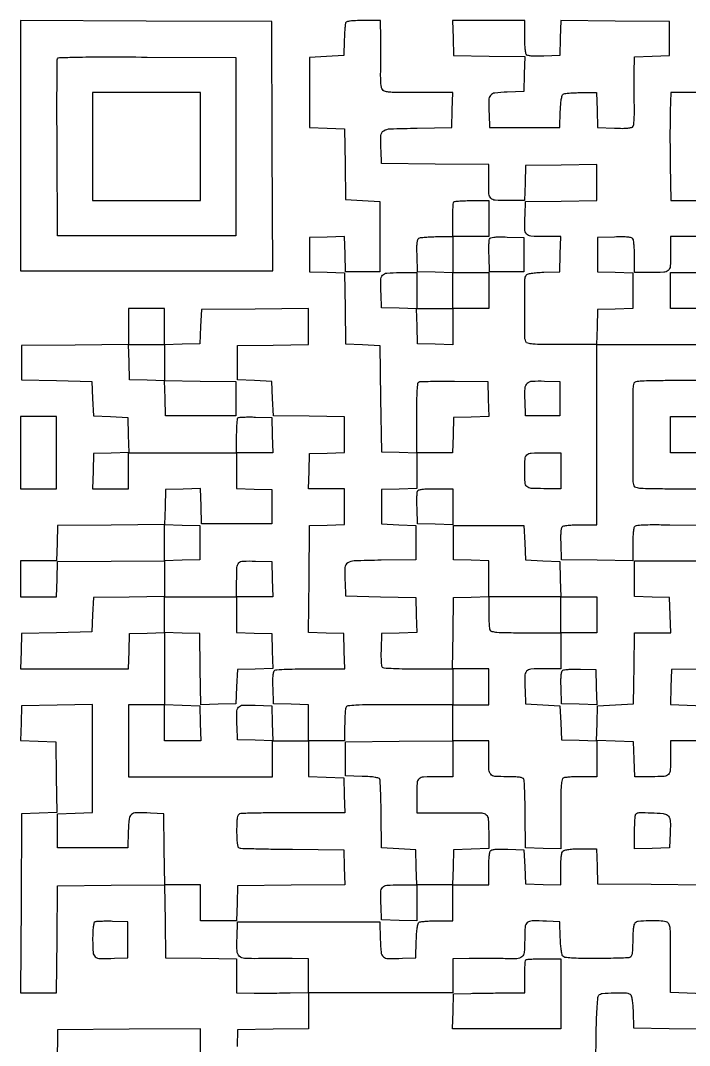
# Model space of a CAD drawing. Extents: x 156 to 936, y 95 to 969.
# Drawn here: x 156 to 509, y 428 to 969 of the extents above; entities that cross this region are included whole.
import ezdxf

# ---------------------------------------------------------------- set-up
doc = ezdxf.new("R2010")
doc.units = 0

msp = doc.modelspace()

# ---------------------------------------------------------------- linework, layer by layer
for points in [[(517, 855), (508, 855), (499, 855), (499, 846.106989, -0.014768), (498.800362, 839.349521, -0.195511), (497.747254, 837.14255, -0.175208), (495.400012, 836.170753, -0.01141), (487.918213, 836), (480, 836), (479.984687, 844.25, 0.009158), (479.919039, 847.503986, 0.01219), (479.733216, 850.455895, 0.009524), (479.473134, 852.89348, 0.110447), (479.150117, 853.791346, 0.190691), (478.324421, 854.391596, 0.03736), (476.481964, 854.721257, 0.025891), (473.674656, 854.863419, 0.007874), (469.41543, 854.791346), (460.5, 854.5), (460.5, 845.5), (460.5, 836.5), (469.75, 836.212474), (479, 835.924948), (479, 826.5), (479, 817.075052), (469.75, 816.787526), (460.5, 816.5), (460.212474, 807.25), (459.924948, 798), (441.569463, 798, -0.002478), (431.261417, 798.051095, -0.01833), (426.353605, 798.279811, -0.036362), (423.606062, 798.711703, -0.248902), (422.606989, 799.581787, -0.090959), (422.017559, 802.731653, -0.002246), (422.031149, 817.474488, -0.001585), (422.160685, 832.565073, -0.139499), (422.797157, 834.706033, -0.192561), (423.533237, 835.236162, -0.02067), (425.63313, 835.666992, -0.020911), (428.460658, 836.005667, -0.010674), (432.031844, 836.206033), (440.5, 836.5), (440.787526, 845.75), (441.075052, 855), (432.056578, 855, -0.016678), (425.275018, 855.226268, -0.201759), (422.993289, 856.370644, -0.177188), (422.058373, 858.877164, -0.012342), (422.199088, 866.520917), (422.5, 873.5), (441.25, 873.772065), (460, 874.044131), (460, 883.544131), (460, 893.044131), (441.25, 892.772065), (422.5, 892.5), (422.212474, 883.25), (421.924948, 874), (413.069463, 874, -0.014874), (406.342478, 874.200156, -0.1957), (404.140255, 875.253126, -0.174903), (403.170537, 877.599063, -0.011418), (403, 885.066214), (403, 892.968853), (374.75, 893.234427), (346.5, 893.5), (346.199088, 900.479083, -0.019946), (346.173802, 908.37304, -0.250509), (347.626248, 910.865677, -0.130715), (351.032463, 911.890775, -0.004357), (365.263403, 912.227493), (383.5, 912.5), (383.787526, 921.75), (384.075052, 931), (374.787526, 931.068271, 0.001674), (370.626715, 931.084923, 0.001065), (365.783924, 931.077767, 0.00107), (361.032846, 931.050455, 0.001988), (357.179025, 931.00473, -0.010876), (353.542217, 931.026228, -0.02104), (350.641001, 931.228873, -0.023754), (348.464649, 931.578544, -0.122081), (347.372558, 932.105767, -0.138472), (346.659706, 933.141331, -0.047456), (346.235425, 934.930449, -0.029675), (346.020369, 937.658416, -0.008404), (346.009586, 941.919308, 0.001788), (346.05188, 945.871266, 0.00099), (346.076713, 950.696609, 0.000987), (346.082547, 955.585498, 0.00159), (346.066053, 959.75), (346, 969), (336.968615, 969, 0.008016), (332.790152, 968.933009, 0.024764), (329.976619, 968.702973, 0.032567), (328.124042, 968.334747, 0.245965), (327.488341, 967.75, 0.062379), (327.299299, 966.905307, 0.004511), (327.092081, 964.517187, 0.006263), (326.905777, 961.655284, 0.004694), (326.769726, 958.5), (326.5, 950.5), (317.5, 950), (308.5, 949.5), (308.5, 931), (308.5, 912.5), (317.728072, 912.212764), (326.956143, 911.925529), (327.228072, 893.212764), (327.5, 874.5), (336.5, 874), (345.5, 873.5), (345.5, 855), (345.5, 836.5), (336.5, 836.5), (327.5, 836.5), (327.211984, 845.787023), (326.923969, 855.074046), (317.711984, 854.787023), (308.5, 854.5), (308.5, 845.5), (308.5, 836.5), (317.728072, 836.212764), (326.956143, 835.925529), (327.228072, 817.212764), (327.5, 798.5), (336.5, 798), (345.5, 797.5), (346, 769.5), (346.5, 741.5), (355.75, 741.212474), (365, 740.924948), (365, 731.5), (365, 722.075052), (355.75, 721.787526), (346.5, 721.5), (346.5, 712.5), (346.5, 703.5), (355.5, 703), (364.5, 702.5), (364.5, 693.5), (364.5, 684.5), (346.263403, 684.227493, 0.004357), (332.032463, 683.890775, 0.130715), (328.626248, 682.865677, 0.250509), (327.173802, 680.37304, 0.019946), (327.199088, 672.479083), (327.5, 665.5), (346, 665), (364.5, 664.5), (364.787023, 655.288016), (365.074046, 646.076031), (355.787023, 645.788016), (346.5, 645.5), (346.207021, 637.092979, 0.010088), (346.158858, 633.808079, 0.01444), (346.259027, 630.896598, 0.010242), (346.459423, 628.509518, 0.171955), (346.795482, 627.804518, 0.18408), (347.587667, 627.449501, 0.002744), (352.752952, 627.182, 0.007029), (358.81382, 626.986792, 0.004535), (365.838462, 626.923077), (384, 626.923077), (384, 617.461538), (384, 608), (356.106989, 608, 0.001482), (340.102837, 607.952559, 0.01238), (332.864913, 607.730382, 0.020733), (328.7558, 607.33094, 0.273), (327.606989, 606.418213, 0.06844), (327.368926, 605.400281, 0.007317), (327.178303, 602.9751, 0.008902), (327.044385, 600.066073, 0.00705), (327, 596.918213), (327, 589), (317.5, 589), (308, 589), (308, 598.462474), (308, 607.924948), (298.75, 608.212474), (289.5, 608.5), (289.206902, 616.914347, -0.008519), (289.135766, 620.914541, -0.027159), (289.278749, 623.5815, -0.039341), (289.610638, 625.340297, -0.187221), (290.206902, 626.149034, -0.128096), (291.23324, 626.478393, -0.002988), (296.345238, 626.732898, -0.006432), (302.377494, 626.91938, -0.004295), (309.287526, 626.984687), (327.075052, 627), (326.787526, 636.25), (326.5, 645.5), (317.234491, 645.787731), (307.968982, 646.075462), (308.234491, 674.287731), (308.5, 702.5), (317.75, 702.787526), (327, 703.075052), (327, 712.537526), (327, 722), (317.462474, 722), (307.924948, 722), (308.212474, 731.25), (308.5, 740.5), (317.75, 740.787526), (327, 741.075052), (327, 750.515461), (327, 759.955869), (308.25, 760.227935), (289.5, 760.5), (289, 769.5), (288.5, 778.5), (279.5, 779), (270.5, 779.5), (270.5, 788.5), (270.5, 797.5), (289.25, 797.772065), (308, 798.044131), (308, 807.537639), (308, 817.031147), (279.75, 816.765573), (251.5, 816.5), (251, 807.5), (250.5, 798.5), (241.25, 798.212474), (232, 797.924948), (232, 807.462474), (232, 817), (222.5, 817), (213, 817), (213, 807.515573), (213, 798.031147), (184.75, 797.765573), (156.5, 797.5), (156.5, 788.5), (156.5, 779.5), (175, 779), (193.5, 778.5), (194, 769.5), (194.5, 760.5), (203.5, 760), (212.5, 759.5), (212.787023, 750.288016), (213.074046, 741.076031), (203.787023, 740.788016), (194.5, 740.5), (194.212474, 731.25), (193.924948, 722), (203.462474, 722), (213, 722), (213, 731.5), (213, 741), (241.5, 741), (270, 741), (270, 731.537526), (270, 722.075052), (279.25, 721.787526), (288.5, 721.5), (288.5, 712.5), (288.5, 703.5), (270, 703.5), (251.5, 703.5), (251.211984, 712.787023), (250.923969, 722.074046), (241.711984, 721.787023), (232.5, 721.5), (232.212679, 712.26551), (231.925359, 703.03102), (203.712679, 702.76551), (175.5, 702.5), (175.212474, 693.25), (174.924948, 684), (165.462474, 684), (156, 684), (156, 674.5), (156, 665), (165.462474, 665), (174.924948, 665), (175.212474, 674.25), (175.5, 683.5), (203.75, 683.731795), (232, 683.96359), (232, 674.50386), (232, 665.044131), (213.25, 664.772065), (194.5, 664.5), (194, 655.5), (193.5, 646.5), (175, 646), (156.5, 645.5), (156.212474, 636.25), (155.924948, 627), (164.712474, 626.970762, -0.00001), (168.82863, 626.956985, -0.000005), (174.003039, 626.939511, -0.000005), (179.339633, 626.921383, -0.000007), (184, 626.905435, 0.000747), (188.690326, 626.896325, 0.000483), (194.121789, 626.899137, 0.000485), (199.431149, 626.912164, 0.000917), (203.712474, 626.934673), (212.924948, 627), (213.212474, 636.25), (213.5, 645.5), (222.75, 645.787526), (232, 646.075052), (232, 627.037526), (232, 608), (222.5, 608), (213, 608), (213, 589), (213, 570), (251, 570), (289, 570), (289, 579.5), (289, 589), (298.5, 589), (308, 589), (308, 579.537526), (308, 570.075052), (317.25, 569.787526), (326.5, 569.5), (326.787526, 560.25), (327.075052, 551), (300.119313, 551, 0.002102), (289.673992, 550.956087, 0.003215), (280.617173, 550.821697, 0.001138), (272.814859, 550.637981, 0.085354), (271.581787, 550.393011, 0.188), (270.788328, 549.671317, 0.072045), (270.314954, 548.22948, 0.036059), (270.064292, 545.763435, 0.007303), (270, 541.361626, 0.008749), (270.068323, 537.457208, 0.026758), (270.302326, 534.819931, 0.036675), (270.680705, 533.089872, 0.233024), (271.274276, 532.448245, 0.084693), (272.285587, 532.245952, 0.000753), (280.098353, 532.035445, 0.002574), (289.092717, 531.852978, 0.001656), (299.524276, 531.72963), (326.5, 531.5), (326.787319, 522.265637), (327.074638, 513.031273), (298.787319, 512.765637), (270.5, 512.5), (270.212474, 503.25), (269.924948, 494), (260.462474, 494), (251, 494), (251, 503.5), (251, 513), (241.522065, 513), (232.044131, 513), (231.772065, 531.75), (231.5, 550.5), (224.520917, 550.800912, 0.012477), (216.988791, 550.937542, 0.170867), (214.45151, 550.02491, 0.198326), (213.237089, 547.777845, 0.017722), (212.788797, 541.240685), (212.5, 532.5), (194, 532.5), (175.5, 532.5), (175.5, 541.5), (175.5, 550.5), (184.75, 550.787526), (194, 551.075052), (194, 579.559591), (194, 608.044131), (175.25, 607.772065), (156.5, 607.5), (156.212977, 598.288016), (155.925954, 589.076031), (165.212977, 588.788016), (174.5, 588.5), (174.771926, 569.787816), (175.043852, 551.075632), (165.771926, 550.787816), (156.5, 550.5), (156.240208, 503.25), (155.980417, 456), (165.474635, 456), (174.968853, 456), (175.234427, 484.25), (175.5, 512.5), (203.728353, 512.765537), (231.956706, 513.031073), (232.228353, 493.765537), (232.5, 474.5), (251.25, 474.227935), (270, 473.955869), (270, 464.977935), (270, 456), (279.25, 455.881396, 0.00287), (283.495149, 455.851333, 0.001617), (288.646875, 455.861081, 0.001613), (293.846075, 455.904511, 0.002643), (298.25, 455.978791), (308, 456.19479), (308, 446.61946), (308, 437.044131), (289.25, 436.772065), (270.5, 436.5), (270.208654, 427.58457, 0.007957)], [(517, 931), (508.06862, 931), (499.13724, 931), (498.81862, 921.25, 0.006109), (498.716298, 916.247148, 0.001988), (498.684836, 908.85625, 0.001981), (498.715066, 900.643566, 0.00223), (498.810611, 892.75), (499.121221, 874), (537.060611, 874)], [(516.5, 702.5), (498.573721, 702.773792, 0.003244), (489.635503, 702.852313, 0.013907), (484.310485, 702.716418, 0.016205), (480.866523, 702.420432, 0.225497), (479.839034, 701.773792, 0.110981), (479.520159, 700.88494, 0.009328), (479.263597, 698.444257, 0.012042), (479.080159, 695.489118, 0.009015), (479.015313, 692.227935), (479, 683.955869), (460.25, 684.227935), (441.5, 684.5), (441.206902, 692.914347, -0.008519), (441.135766, 696.914541, -0.027159), (441.278749, 699.5815, -0.039341), (441.610638, 701.340297, -0.187221), (442.206902, 702.149034, -0.110402), (443.105717, 702.472467, -0.00954), (445.54359, 702.732898, -0.012203), (448.495888, 702.918959, -0.00917), (451.75, 702.984687), (460, 703), (460, 750.5), (460, 798), (488.5, 798), (517, 798)], [(517, 779), (498.606989, 779, 0.002858), (488.985311, 778.945011, 0.015454), (483.765259, 778.723882, 0.021765), (480.592262, 778.351697, 0.26712), (479.681101, 777.611347, 0.090849), (479.150711, 774.780392, 0.000656), (479.085575, 750.591915, 0.000652), (479.083733, 726.395025, 0.091549), (479.606544, 723.582946, 0.248922), (480.606803, 722.711894, 0.03637), (483.357424, 722.279772, 0.018312), (488.272673, 722.051051, 0.00247), (498.606989, 722), (517, 722)], [(516.5, 455.5), (507.75, 455.788933), (499, 456.077866), (499, 474.422302, 0.001655), (498.960015, 486.505807, 0.027902), (498.711119, 490.488886, 0.107529), (498.053755, 492.39295, 0.192915), (496.75, 493.369714, 0.05549), (492.996278, 493.940764, 0.018631), (487.444865, 493.956572, 0.012903), (481.976131, 493.626875, 0.176648), (480.2, 492.8, 0.144372), (479.690904, 491.865077, 0.021205), (479.323233, 489.716356, 0.02047), (479.078557, 486.882657, 0.0113), (479, 483.406989, -0.008189), (478.933339, 479.336999, -0.032758), (478.688976, 476.857771, -0.057107), (478.257313, 475.344259, -0.205957), (477.554729, 474.659375, -0.081482), (476.477535, 474.436749, -0.00226), (471.699457, 474.261415, -0.004588), (466.06252, 474.131839, -0.003127), (459.651417, 474.083422, -0.003917), (451.702182, 474.135384, -0.014188), (446.64928, 474.351498, -0.016037), (443.275523, 474.700871, -0.187868), (442.140364, 475.330871, -0.127518), (441.712447, 476.242054, -0.011926), (441.310408, 478.709198, -0.014701), (440.983007, 481.720859, -0.011037), (440.793676, 485.049836), (440.5, 493.5), (433.520917, 493.800912, 0.012288), (425.886398, 493.942287, 0.175882), (423.376321, 493.013897, 0.202714), (422.228847, 490.745525, 0.01708), (422, 484.048336, -0.01828), (421.752454, 477.279646, -0.206892), (420.538985, 474.95526, -0.167724), (417.881627, 473.987433, -0.011195), (409.655384, 474.032426, 0.003551), (405.902103, 474.110348, 0.001974), (401.325332, 474.154787, 0.001968), (396.692087, 474.163249, 0.003182), (392.75, 474.129843), (384, 474), (384, 465), (384, 456), (346, 456), (308, 456), (308, 465), (308, 474), (299.25, 474.122144, 0.003038), (295.246025, 474.153703, 0.001737), (290.411412, 474.145636, 0.001735), (285.548164, 474.103752, 0.002881), (281.448425, 474.030594, -0.01776), (274.116345, 474.117943, -0.18525), (271.408922, 475.306851, -0.189845), (270.226818, 477.986609, -0.018801), (270.207992, 485.15308), (270.5, 493.5), (308, 493.5), (345.5, 493.5), (345.787398, 484.259666, 0.015844), (346.223546, 477.321238, 0.194277), (347.421808, 475.009645, 0.177046), (349.942653, 474.065605, 0.012739), (357.520917, 474.199088), (364.5, 474.5), (364.792098, 483.467001, -0.009786), (364.991711, 487.292364, -0.020298), (365.326695, 490.262875, -0.020215), (365.75425, 492.447011, -0.195149), (366.292098, 493.201688, -0.112618), (367.144238, 493.504907, -0.008743), (369.568616, 493.748365, -0.011595), (372.501991, 493.922842, -0.008591), (375.75, 493.984687), (384, 494), (384, 503.5), (384, 513), (374.5, 513), (365, 513), (365, 503.462474), (365, 493.924948), (355.75, 494.212474), (346.5, 494.5), (346.199088, 501.479083, -0.012342), (346.058373, 509.122836, -0.177188), (346.993289, 511.629356, -0.201759), (349.275018, 512.773732, -0.016678), (356.056578, 513), (365.075052, 513), (364.787526, 522.25), (364.5, 531.5), (355.5, 532), (346.5, 532.5), (346.2739, 549.966527, 0.002462), (346.152678, 556.750087, 0.003696), (345.974005, 562.667646, 0.001539), (345.768232, 567.726185, 0.080844), (345.570485, 568.676915, 0.236839), (344.938068, 569.253534, 0.027582), (343.012606, 569.682128, 0.023653), (340.211026, 570.010207, 0.009092), (336.296585, 570.210388), (327.5, 570.5), (327.5, 579.5), (327.5, 588.5), (355.75, 588.765573), (384, 589.031147), (384, 598.515573), (384, 608), (393.5, 608), (403, 608), (403, 617.5), (403, 627), (393.477935, 627), (383.955869, 627), (384.227935, 645.75), (384.5, 664.5), (393.75, 664.787526), (403, 665.075052), (403, 674.5), (403, 683.924948), (393.75, 684.212474), (384.5, 684.5), (384.5, 693.5), (384.5, 702.5), (403, 702.5), (421.5, 702.5), (422, 693.5), (422.5, 684.5), (431.5, 684), (440.5, 683.5), (440.787526, 674.25), (441.075052, 665), (450.537526, 665), (460, 665), (460, 655.5), (460, 646), (450.5, 646), (441, 646), (441, 636.5), (441, 627), (432.019052, 627, 0.01682), (425.267676, 626.772817, 0.202101), (422.990719, 625.627338, 0.176722), (422.058134, 623.11956, 0.012322), (422.199088, 615.479083), (422.5, 608.5), (431.5, 608), (440.5, 607.5), (441, 598.5), (441.5, 589.5), (450.711984, 589.212977), (459.923969, 588.925954), (460.211984, 598.212977), (460.5, 607.5), (470, 608), (479.5, 608.5), (479.621699, 618.5, -0.000177), (479.677619, 622.965304, -0.000114), (479.745338, 628.132812, -0.000115), (479.813817, 633.181784, -0.000217), (479.871699, 637.25), (480, 646), (489.537526, 646), (499.075052, 646), (498.787526, 655.25), (498.5, 664.5), (489.25, 664.787526), (480, 665.075052), (480, 674.512526), (480, 683.95), (498.5, 683.95), (517, 683.95)], [(517.075052, 589), (508.037526, 589), (499, 589), (499, 581.081787, -0.011384), (498.829682, 573.602344, -0.174757), (497.860252, 571.254332, -0.195866), (495.658129, 570.20038, -0.014889), (488.930537, 570), (480.075052, 570), (479.787526, 579.25), (479.5, 588.5), (469.75, 588.786212), (460, 589.072424), (460, 579.536212), (460, 570), (452.081787, 570, 0.00705), (448.933927, 569.955615, 0.008902), (446.0249, 569.821697, 0.007317), (443.599719, 569.631074, 0.06844), (442.581787, 569.393011, 0.249177), (441.711291, 568.39242, 0.036185), (441.27969, 565.634487, 0.018261), (441.051051, 560.708313, 0.002466), (441, 550.355485), (441, 531.924948), (431.75, 532.212474), (422.5, 532.5), (422.306909, 549.880507, 0.002736), (422.194821, 556.639907, 0.004064), (422.016165, 562.557778, 0.001837), (421.804532, 567.595863, 0.08036), (421.588293, 568.630507, 0.219288), (420.915145, 569.286703, 0.047301), (419.296482, 569.693764, 0.029747), (416.713971, 569.932975, 0.008222), (412.638374, 570, -0.016394), (406.253659, 570.209402, -0.199947), (404.107532, 571.273393, -0.169458), (403.165412, 573.631321, -0.011099), (403, 581.081787), (403, 589), (393.5, 589), (384, 589), (384, 579.5), (384, 570), (376.081787, 570, 0.01141), (368.599988, 569.829247, 0.175208), (366.252746, 568.85745, 0.195511), (365.199638, 566.650479, 0.014768), (365, 559.893011), (365, 551), (375.25, 550.924124, 0.001595), (379.668601, 550.905514, 0.001242), (384.472121, 550.912543, 0.001256), (388.948538, 550.941459, 0.003052), (392.250839, 550.991246, -0.013958), (399.312299, 550.943689, -0.180862), (401.702379, 549.954231, -0.191452), (402.786439, 547.664101, -0.015948), (403, 540.970138), (403, 532.075052), (393.75, 531.787526), (384.5, 531.5), (384.212474, 522.25), (383.924948, 513), (393.462474, 513), (403, 513), (403.015313, 521.25, -0.00917), (403.081041, 524.504112, -0.012203), (403.267102, 527.45641, -0.00954), (403.527533, 529.894283, -0.110402), (403.850966, 530.793098, -0.187221), (404.659703, 531.389362, -0.039341), (406.4185, 531.721251, -0.027159), (409.085459, 531.864234, -0.008519), (413.085653, 531.793098), (421.5, 531.5), (422, 522.5), (422.5, 513.5), (431.75, 513.212474), (441, 512.924948), (441, 521.262474, -0.01101), (441.078116, 524.809501, -0.020283), (441.321964, 527.684979, -0.021051), (441.688958, 529.858679, -0.145015), (442.2, 530.8, -0.144682), (443.138013, 531.310039, -0.021131), (445.298731, 531.677383, -0.02038), (448.152513, 531.921656, -0.011159), (451.662474, 532), (459.924948, 532), (460.212474, 522.75), (460.5, 513.5), (488.75, 513.234427), (517, 512.968853)], [(459.5, 417.5), (459.773792, 435.426204, -0.004527), (459.958517, 443.018538, -0.009449), (460.267561, 448.9248, -0.006421), (460.652029, 453.490107, -0.150078), (461.146237, 454.676204, -0.201051), (462.980765, 455.63422, -0.013165), (469.083552, 455.989313, -0.015676), (475.14166, 455.991994, -0.134621), (477.706033, 455.202843, -0.192561), (478.236162, 454.466763, -0.02067), (478.666992, 452.36687, -0.020911), (479.005667, 449.539342, -0.010674), (479.206033, 445.968156), (479.5, 437.5), (498.28782, 437.227796), (517.075639, 436.955591)], [(251, 408.549551), (251, 437.02405), (213.25, 436.762025), (175.5, 436.5), (175.226647, 418.044584, -0.003561)]]:
    msp.add_lwpolyline(points, format="xyb")
for points in [[(156, 903.007138), (156, 837), (222.50719, 837), (289.014379, 837), (288.75719, 902.75), (288.5, 968.5), (222.25, 968.757138), (156, 969.014276)], [(194, 902.5), (194, 874), (222.5, 874), (251, 874), (251, 902.5), (251, 931), (222.5, 931), (194, 931)], [(232, 788.522065), (232, 779.044131), (250.75, 778.772065), (269.5, 778.5), (269.5, 769.5), (269.5, 760.5), (251, 760.5), (232.5, 760.5), (232.212964, 769.712964), (231.925929, 778.925929), (222.712964, 779.212964), (213.5, 779.5), (213.212474, 788.75), (212.924948, 798), (222.462474, 798), (232, 798)], [(156, 741), (156, 722), (165.5, 722), (175, 722), (175, 741), (175, 760), (165.5, 760), (156, 760)], [(250.5, 693.5), (250.5, 684.5), (241.25, 684.212474), (232, 683.924948), (232, 693.5), (232, 703.075052), (241.25, 702.787526), (250.5, 702.5)], [(250.787526, 598.25), (251.075052, 589), (241.537526, 589), (232, 589), (232, 598.537526), (232, 608.075052), (241.25, 607.787526), (250.5, 607.5)]]:
    msp.add_lwpolyline(points, close=True)
for points in [[(384.212474, 959.75), (384.5, 950.5), (403.287232, 950.227798), (422.074464, 949.955596), (421.787232, 940.727798), (421.5, 931.5), (412.759315, 931.211203, 0.017722), (406.222155, 930.762911, 0.198326), (403.97509, 929.54849, 0.170867), (403.062458, 927.011209, 0.012477), (403.199088, 919.479083), (403.5, 912.5), (422, 912.5), (440.5, 912.5), (440.793967, 920.968156, -0.010674), (440.994333, 924.539342, -0.020911), (441.333008, 927.36687, -0.02067), (441.763838, 929.466763, -0.192561), (442.293967, 930.202843, -0.112531), (443.144249, 930.505585, -0.008778), (445.558142, 930.748704, -0.011623), (448.478979, 930.922925, -0.008617), (451.712474, 930.984687), (459.924948, 931), (460.212474, 921.75), (460.5, 912.5), (469.41543, 912.208654, 0.007966), (473.66478, 912.137534, 0.025648), (476.487929, 912.280171, 0.036644), (478.353825, 912.610119, 0.183483), (479.208002, 913.208654, 0.123557), (479.544863, 914.129222, 0.009587), (479.771387, 916.764417, 0.01264), (479.903375, 919.958601, 0.009309), (479.894176, 923.5, -0.002937), (479.831617, 927.577232, -0.001766), (479.802896, 932.415539, -0.001769), (479.80835, 937.226541, -0.00309), (479.851604, 941.212474), (480, 949.924948), (489.25, 950.212474), (498.5, 950.5), (498.5, 959.5), (498.5, 968.5), (469.787728, 968.765273), (441.075456, 969.030547), (440.787728, 959.765273), (440.5, 950.5), (432.085653, 950.206902, -0.008519), (428.085459, 950.135766, -0.027159), (425.4185, 950.278749, -0.039341), (423.659703, 950.610638, -0.187221), (422.850966, 951.206902, -0.110402), (422.527533, 952.105717, -0.00954), (422.267102, 954.54359, -0.012203), (422.081041, 957.495888, -0.00917), (422.015313, 960.75), (422, 969), (402.962474, 969), (383.924948, 969)], [(269.5, 902.5), (269.5, 855.5), (222.5, 855.5), (175.5, 855.5), (175.239372, 901.5, -0.000997), (175.174287, 919.225103, -0.001596), (175.197198, 934.357597, -0.000282), (175.267665, 947.72814, -0.090314), (175.461789, 948.759906, -0.301449), (176.45055, 949.464468, -0.003096), (185.402033, 949.70934, -0.005599), (198.68089, 949.841585, -0.001079), (222.722417, 949.759906), (269.5, 949.5)], [(403, 864.5), (403, 855), (393.5, 855), (384, 855), (384, 845.5), (384, 836), (393.5, 836), (403, 836), (403, 826.5), (403, 817), (393.5, 817), (384, 817), (384, 807.462474), (384, 797.924948), (374.75, 798.212474), (365.5, 798.5), (365.212964, 807.712964), (364.925929, 816.925929), (355.712964, 817.212964), (346.5, 817.5), (346.199088, 824.479083, -0.012322), (346.058134, 832.11956, -0.176722), (346.990719, 834.627338, -0.202101), (349.267676, 835.772817, -0.01682), (356.019052, 836), (365, 836), (365, 826.5), (365, 817), (374.5, 817), (384, 817), (384, 826.462474), (384, 835.924948), (374.75, 836.212474), (365.5, 836.5), (365.206902, 844.914347, -0.008519), (365.135766, 848.914541, -0.027159), (365.278749, 851.5815, -0.039341), (365.610638, 853.340297, -0.187221), (366.206902, 854.149034, -0.110402), (367.105717, 854.472467, -0.00954), (369.54359, 854.732898, -0.012203), (372.495888, 854.918959, -0.00917), (375.75, 854.984687), (384, 855), (384, 863.833333, -0.007039), (384.048334, 867.266524, -0.010477), (384.195833, 870.267708, -0.005871), (384.400808, 872.76784, -0.174709), (384.666667, 873.333333, -0.174709), (385.23216, 873.599192, -0.005871), (387.732292, 873.804167, -0.010477), (390.733476, 873.951666, -0.007039), (394.166667, 874), (403, 874)], [(421.5, 845.5), (421.5, 836.5), (412.5, 836.5), (403.5, 836.5), (403.205027, 844.411609, -0.006757), (403.130652, 847.542211, -0.008847), (403.151984, 850.403842, -0.006825), (403.2445, 852.787219, -0.078651), (403.438673, 853.700781, -0.222283), (404.127059, 854.364206, -0.05328), (405.715903, 854.724548, -0.030281), (408.338027, 854.871594, -0.007113), (412.733647, 854.789171), (421.5, 854.5)], [(440.5, 769.5), (440.5, 760.5), (431.5, 760.5), (422.5, 760.5), (422.206229, 768.344796, -0.019645), (422.218611, 775.021195, -0.185166), (423.333807, 777.605942, -0.189669), (425.876766, 778.748898, -0.020771), (432.403945, 778.787955), (440.5, 778.5)], [(402.787023, 769.288016), (403.074046, 760.076031), (393.787023, 759.788016), (384.5, 759.5), (384.212474, 750.25), (383.924948, 741), (374.487474, 741), (365.05, 741), (365.05, 759.425, -0.003304), (365.108887, 768.336995, -0.01285), (365.32351, 773.849539, -0.012289), (365.652834, 777.532144, -0.272499), (366.275, 778.357661, -0.092409), (367.21729, 778.557103, -0.001733), (372.280781, 778.662539, -0.004175), (378.204911, 778.715891, -0.002773), (385, 778.682661), (402.5, 778.5)], [(288.787526, 750.25), (289.075052, 741), (279.537526, 741), (270, 741), (270, 749.833333, -0.007416), (270.050964, 753.269043, -0.010972), (270.206402, 756.278277, -0.006396), (270.422807, 758.77838, -0.173269), (270.702644, 759.369311, -0.179987), (271.290922, 759.638564, -0.007016), (273.709672, 759.781547, -0.011703), (276.626528, 759.84459, -0.007913), (279.952644, 759.785977), (288.5, 759.5)], [(441, 731.5), (441, 722), (432.106989, 722, -0.013336), (425.429165, 722.178146, -0.177094), (423.202154, 723.129957, -0.190499), (422.197642, 725.264457, -0.015844), (422, 731.5, -0.015844), (422.197642, 737.735543, -0.190499), (423.202154, 739.870043, -0.177094), (425.429165, 740.821854, -0.013336), (432.106989, 741), (441, 741)], [(384, 712.462474), (384, 702.924948), (374.75, 703.212474), (365.5, 703.5), (365.205027, 711.411609, -0.006569), (365.129541, 714.539392, -0.008656), (365.147568, 717.392336, -0.006579), (365.235027, 719.7687, -0.079281), (365.423642, 720.661609, -0.228749), (366.106941, 721.304101, -0.041413), (367.854544, 721.698735, -0.027242), (370.620517, 721.933967, -0.007593), (374.968615, 722), (384, 722)], [(288.787526, 674.25), (289.075052, 665), (279.537526, 665), (270, 665), (270, 655.537526), (270, 646.075052), (279.25, 645.787526), (288.5, 645.5), (288.787023, 636.288016), (289.074046, 627.076031), (279.787023, 626.788016), (270.5, 626.5), (270, 617.5), (269.5, 608.5), (260.272202, 608.212768), (251.044404, 607.925536), (250.772202, 626.712768), (250.5, 645.5), (241.25, 645.787526), (232, 646.075052), (232, 655.537526), (232, 665), (251, 665), (270, 665), (270, 672.918213, -0.010963), (270.165664, 680.472899, -0.175128), (271.124796, 682.802332, -0.203843), (273.29455, 683.800818, -0.015597), (279.87125, 683.787164), (288.5, 683.5)], [(403, 657.081787, 0.00705), (403.044385, 653.933927, 0.008902), (403.178303, 651.0249, 0.007317), (403.368926, 648.599719, 0.06844), (403.606989, 647.581787, 0.24904), (404.606822, 646.711497, 0.036273), (407.359559, 646.27975, 0.018295), (412.276552, 646.051073, 0.002472), (422.606989, 646), (441, 646), (441, 655.5), (441, 665), (422, 665), (403, 665)], [(459.788029, 617.211971), (460.076058, 607.923942), (450.788029, 608.211971), (441.5, 608.5), (441.206902, 616.914347, -0.008557), (441.136131, 620.911022, -0.02706), (441.279299, 623.583734, -0.03904), (441.61127, 625.351173, -0.184607), (442.206902, 626.17015, -0.118191), (443.102078, 626.488416, -0.010843), (445.470153, 626.689286, -0.01353), (448.341672, 626.792355, -0.010196), (451.5, 626.755803), (459.5, 626.5)], [(288.788029, 598.211971), (289.076058, 588.923942), (279.788029, 589.211971), (270.5, 589.5), (270.199088, 596.479083, -0.011928), (270.050889, 604.182645, -0.176334), (270.972515, 606.678754, -0.210428), (273.215167, 607.770984, -0.017872), (279.778718, 607.788514), (288.5, 607.5)], [(497.355068, 549.729635, -0.118939), (498.231523, 548.694669, -0.077992), (498.7107, 547.199929, -0.040111), (498.889038, 544.806547, -0.007825), (498.796198, 540.479635), (498.5, 532.5), (489.25, 532.212474), (480, 531.924948), (480, 540.795808, -0.007009), (480.048332, 544.243385, -0.010438), (480.195833, 547.256685, -0.00583), (480.400781, 549.767459, -0.174822), (480.666667, 550.333333, -0.197548), (482.453933, 551.079146, -0.010353), (488.78784, 550.981251, -0.012417), (495.033222, 550.599868, -0.137239)], [(195.25, 493.356866, 0.232854), (194.669213, 492.69013, 0.031797), (194.299832, 490.824681, 0.024655), (194.068139, 488.026422, 0.008328), (194, 483.935719, 0.017143), (194.229245, 477.251348, 0.202859), (195.377194, 474.985011, 0.175683), (197.887823, 474.057614, 0.012279), (205.520917, 474.199088), (212.5, 474.5), (212.5, 484), (212.5, 493.5), (204.5, 493.690199, 0.006392), (201.344709, 493.724863, 0.008556), (198.482812, 493.670739, 0.00628), (196.100026, 493.554893, 0.08407)], [(441, 455.5), (441, 437), (412.462474, 437), (383.924948, 437), (384.212474, 446.25), (384.5, 455.5), (393.5, 455.698134, -0.001399), (397.648335, 455.777851, -0.000771), (402.720312, 455.853302, -0.000769), (407.863499, 455.913969, -0.001235), (412.25, 455.948134), (422, 456), (422, 464.333333, -0.007459), (422.048357, 467.574835, -0.011027), (422.195833, 470.414583, -0.006456), (422.401196, 472.773194, -0.173108), (422.666667, 473.333333, -0.174709), (423.23216, 473.599192, -0.005871), (425.732292, 473.804167, -0.010477), (428.733476, 473.951666, -0.007039), (432.166667, 474), (441, 474)]]:
    msp.add_lwpolyline(points, format="xyb", close=True)
for points in [[(516.924948, 817), (507.962474, 817), (499, 817), (499, 826.5), (499, 836), (508, 836), (517, 836)], [(517, 741), (508, 741), (499, 741), (499, 750.5), (499, 760), (508, 760), (517, 760)], [(526.930847, 626.766401), (499.5, 626.5), (499.212997, 617.289473), (498.925993, 608.078945), (507.712997, 607.789473), (516.5, 607.5)]]:
    msp.add_lwpolyline(points)

doc.saveas('drawing.dxf')
